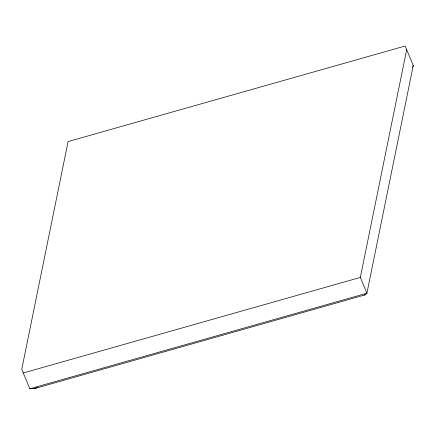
<?xml version="1.0" encoding="UTF-8"?>
<svg xmlns="http://www.w3.org/2000/svg" width="435" height="435" viewBox="0 0 435 435"><rect width="100%" height="100%" fill="white"/><g stroke="black" fill="none" stroke-linecap="round" stroke-linejoin="round"><path stroke-width="0.65" d="M29.846 388.776L366.912 293.223L413.25 65.473L405.154 46.018L68.088 141.571L21.75 369.32L29.846 388.776L34.321 388.634L365.063 294.87L366.482 293.946L366.912 293.223L360.338 277.421L406.676 49.672M412.63 67.131L413.25 65.473M37.541 387.297L34.321 388.634M23.272 372.98L360.338 277.421M364.111 295.05L365.063 294.87"/></g></svg>
